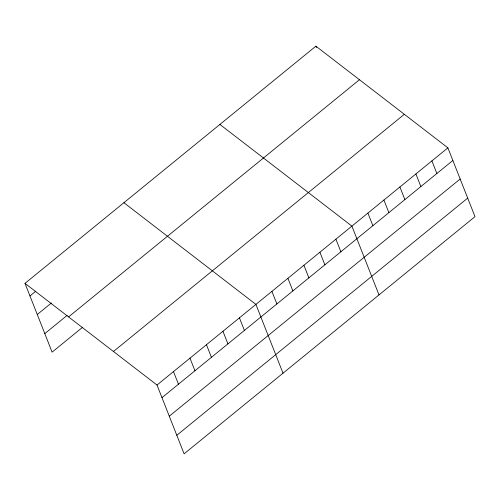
<?xml version="1.0" encoding="UTF-8"?>
<svg xmlns="http://www.w3.org/2000/svg" width="500" height="500" viewBox="0 0 500 500"><rect width="100%" height="100%" fill="white"/><g stroke="black" fill="none" stroke-linecap="round" stroke-linejoin="round"><path stroke-width="0.75" d="M25 283.356L315.894 46.169L447.9 147.856L475 216.644L184.106 453.831L157.012 385.037L25 283.356L52.1 352.144L82.713 327.181M29.962 295.963L35.85 291.163M37.269 314.5L51.4 302.981M44.794 333.606L67.162 315.363M68.562 316.913L359.456 79.725M113.45 351.481L404.338 114.3M157.012 385.037L447.9 147.856M161.975 397.644L452.869 160.463M169.281 416.188L460.169 179M176.806 435.288L467.694 198.106M219.9 124.444L351.906 226.125L379.006 294.919M123.906 202.712L255.912 304.394L283.012 373.188M431.906 160.9L436.869 173.506M415.906 173.944L420.869 186.55M399.906 186.988L404.869 199.594M383.906 200.037L388.875 212.644M315.894 46.169L316.444 47.569M367.906 213.081L372.875 225.688M335.906 239.169L340.875 251.775M319.913 252.219L324.875 264.819M303.913 265.262L308.875 277.869M287.913 278.306L292.875 290.912M271.913 291.35L276.881 303.956M239.431 317.838L244.394 330.444M222.944 331.275L227.913 343.881M206.462 344.719L211.425 357.325M189.981 358.156L194.944 370.763M173.494 371.6L178.463 384.206"/></g></svg>
